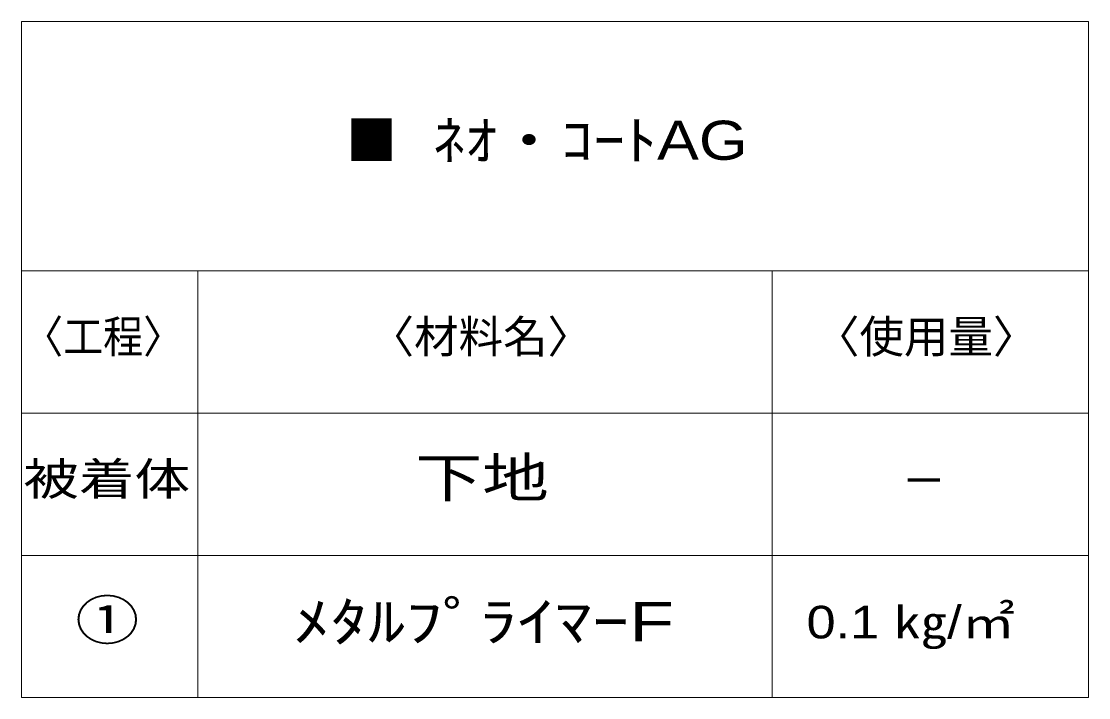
# Model space of a CAD drawing. Units: millimetres, scale not verified. Extents: x -48 to 55, y -71 to 74.
# Drawn here: x -33.4 to 26.6, y -71.2 to -33.1 of the extents above; entities that cross this region are included whole.
import ezdxf
from ezdxf.enums import TextEntityAlignment as Align

# ---------------------------------------------------------------- set-up
doc = ezdxf.new("R2010")
doc.units = ezdxf.units.MM
doc.header["$LTSCALE"] = 0.1
doc.layers.add('0-2_Z_O-文字', color=31, linetype='Continuous', lineweight=18)
doc.styles.add('HGPｺﾞｼｯｸM', font='')
doc.styles.get('HGPｺﾞｼｯｸM').set_extended_font_data('HGPｺﾞｼｯｸM')

msp = doc.modelspace()

# ---------------------------------------------------------------- linework, layer by layer
at = {"layer": '0-2_Z_O-文字', "color": 134}
for p, q in [((-33.3969, -33.1347), (26.6031, -33.1347)), ((-33.3969, -33.1347), (-33.3969, -71.1611)), ((26.6031, -33.1347), (26.6031, -71.1611)), ((-33.3969, -47.1611), (26.6031, -47.1611)), ((-33.3969, -55.1611), (26.6031, -55.1611)), ((-33.3969, -63.1611), (26.6031, -63.1611)), ((-33.3969, -71.1611), (26.6031, -71.1611))]:
    msp.add_line(p, q, dxfattribs=at)
at = {"layer": '0-2_Z_O-文字', "color": 1}
for p, q in [((-23.4677, -47.1611), (-23.4677, -71.1611)), ((8.8166, -47.1611), (8.8166, -71.1611))]:
    msp.add_line(p, q, dxfattribs=at)

# ---------------------------------------------------------------- texts
at = {"layer": '0-2_Z_O-文字', "color": 2, "style": 'HGPｺﾞｼｯｸM', "width": 0.95}
msp.add_text('■', height=2.199, dxfattribs=at).set_placement((-15.138, -41.5794), align=Align.BOTTOM_LEFT)
at = {"layer": '0-2_Z_O-文字', "color": 134, "style": 'HGPｺﾞｼｯｸM'}
for s, height, width, p in [(' ﾈｵ・ｺｰﾄAG', 2.199, 1.2, (-11.2396, -41.5794)), ('〈工程〉', 1.833, 0.9, (-33.2991, -52.3287)), ('下地', 2.199, 1.25, (-11.2393, -60.5545)), ('被着体', 1.833, 1.25, (-33.2864, -60.3287)), ('①', 2.199, 1.2, (-30.3663, -68.5622)), ('ﾒﾀﾙﾌﾟﾗｲﾏｰF', 2.199, 1.4, (-18.1149, -68.6459)), ('0.1 ㎏/㎡', 1.833, 1.2, (10.7429, -68.3794))]:
    msp.add_text(s, height=height, dxfattribs=dict(at, width=width)).set_placement(p, align=Align.BOTTOM_LEFT)
for s, p in [('〈材料名〉', (-13.8167, -52.3287)), ('〈使用量〉', (11.2187, -52.3287)), ('－', (16.0918, -60.4111))]:
    msp.add_text(s, height=1.833, dxfattribs=at).set_placement(p, align=Align.BOTTOM_LEFT)

doc.saveas('drawing.dxf')
